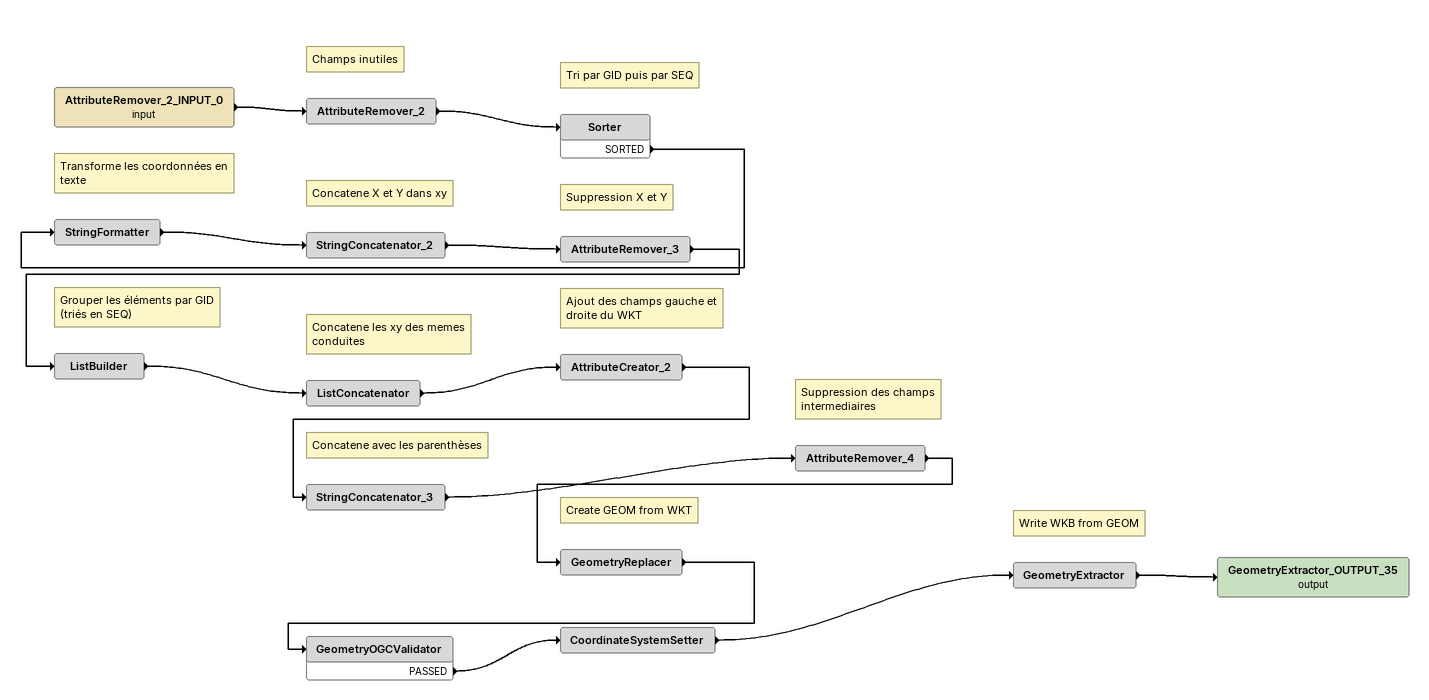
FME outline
AttributeRemover_2_INPUT_0 (input)
    -> AttributeRemover_2
Note: Champs inutiles
AttributeRemover_2
    -> Sorter
Note: Tri par GID puis par SEQ
Sorter
    SORTED -> StringFormatter
Note: Transforme les coordonnées en texte
StringFormatter
    -> StringConcatenator_2
Note: Concatene X et Y dans xy
StringConcatenator_2
    -> AttributeRemover_3
Note: Suppression X et Y
AttributeRemover_3
    -> ListBuilder
Note: Grouper les éléments par GID (triés en SEQ)
ListBuilder
    -> ListConcatenator
Note: Concatene les xy des memes conduites
ListConcatenator
    -> AttributeCreator_2
Note: Ajout des champs gauche et droite du WKT
AttributeCreator_2
    -> StringConcatenator_3
Note: Concatene avec les parenthèses
StringConcatenator_3
    -> AttributeRemover_4
Note: Suppression des champs intermediaires
AttributeRemover_4
    -> GeometryReplacer
Note: Create GEOM from WKT
GeometryReplacer
    -> GeometryOGCValidator
GeometryOGCValidator
    PASSED -> CoordinateSystemSetter
CoordinateSystemSetter
    -> GeometryExtractor
Note: Write WKB from GEOM
GeometryExtractor
    -> GeometryExtractor_OUTPUT_35 (output)
GeometryExtractor_OUTPUT_35 (output)
